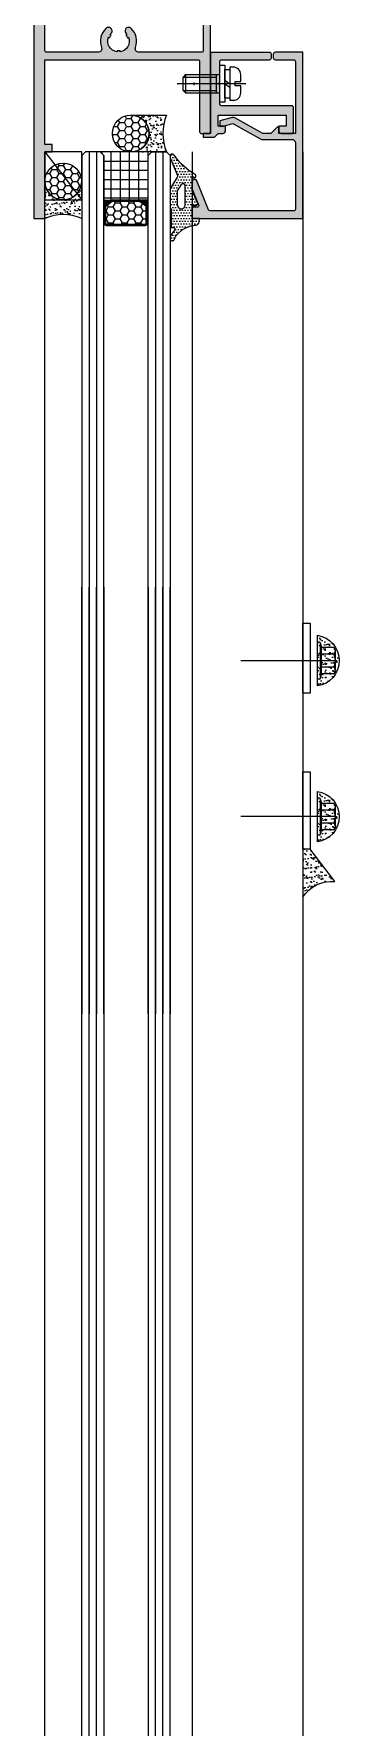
# Model space of a CAD drawing. Header units: millimetres. Extents: x 12351878 to 12381578, y 696206 to 738256.
# Drawn here: x 12366461.5 to 12366544.4, y 721679.6 to 722138.5 of the extents above; entities that cross this region are included whole.
import ezdxf

# ---------------------------------------------------------------- set-up
doc = ezdxf.new("R2010")
doc.units = ezdxf.units.MM
doc.header["$LTSCALE"] = 1000
for name, pattern in [('CENTER', [50.8, 31.75, -6.35, 6.35, -6.35]), ('CENTER2', [28.575, 19.05, -3.175, 3.175, -3.175]), ('HIDDEN', [0.125, 0.0625, -0.0625]), ('HIDDEN2', [4.7625, 3.175, -1.5875])]:
    doc.linetypes.add(name, pattern=pattern)
for name, color, linetype in [('ELASTOMER', 6, 'Continuous'), ('ELASTOMER-V', 241, 'Continuous'), ('ELASTROMER-V', 241, 'Continuous'), ('EXTRUSION-V', 141, 'Continuous'), ('EXTRUSION1', 4, 'Continuous'), ('FASTENER', 191, 'Continuous'), ('GLASS', 1, 'Continuous'), ('GLASS-V', 11, 'Continuous'), ('GRID', 8, 'CENTER'), ('SFC-ELASTOMER', 6, 'Continuous'), ('SFC-ELASTOMER-V', 241, 'Continuous'), ('SILICONE', 8, 'Continuous'), ('SILICONE-V', 9, 'Continuous'), ('SYMBOL', 7, 'Continuous'), ('型材断面填充', 254, 'Continuous')]:
    doc.layers.add(name, color=color, linetype=linetype)
pattern_1 = [(180, (-12319.038, 33830.009), (2e-12, -2.5), []), (270, (-12319.038, 33830.009), (2.5, 2e-12), [])]
pattern_2 = [(90, (-12321.038, 33808.0089), (1.08253175, 1.875), [1.25, -2.5]), (330, (-12321.038, 33808.0089), (1.082531757, -1.874999996), [1.25, -2.5]), (30, (-12321.038, 33808.0089), (2.165063507, 4e-09), [-2.5, 1.25])]
pattern_3 = [(270, (-6374.46293, 31639.0974), (0.1875, -0.09375), [0, -0.1875])]
pattern_4 = [(180, (-6374.46293, 31639.0974), (-0.09375, -0.1875), [0, -0.1875])]

# ---------------------------------------------------------------- blocks, each defined once
blk = doc.blocks.new('*U59')
at = {"linetype": 'ByBlock', "lineweight": -2}
for p, q in [((2.66, 4.86), (-2.66, 4.86)), ((-5.03, 0.51), (-5.03, 0)), ((5.03, 0), (-5.03, 0)), ((-4.69, 0.86), (-3.54, 1.14)), ((4.69, 0.86), (-4.69, 0.86)), ((-3.54, 4.4), (-3.54, 1.14)), ((3.54, 1.14), (-3.54, 1.14)), ((-2.33, 0.86), (-1.77, 1.14)), ((-1.77, 4.4), (-1.77, 1.14)), ((1.77, 4.4), (1.77, 1.14)), ((2.46, 0.86), (1.77, 1.14)), ((3.54, 4.4), (3.54, 1.14)), ((4.69, 0.86), (3.54, 1.14)), ((5.03, 0.51), (5.03, 0))]:
    blk.add_line(p, q, dxfattribs=at)
for centre, radius, start, end in [((-2.66, 3.77), 1.09, 35.4009, 144.5991), ((0, 1.2), 3.66, 61.0594, 118.9406), ((2.66, 3.77), 1.09, 35.4009, 144.5991), ((-4.69, 0.51), 0.343, 90, 180), ((4.69, 0.51), 0.343, 0, 90)]:
    blk.add_arc(centre, radius, start, end, dxfattribs=at)
at = {"layer": 'GRID', "ltscale": 0.5}
blk.add_line((0, 4.86), (0, -20.81), dxfattribs=at)
blk = doc.blocks.new('*U104')
at = {"layer": 'GLASS-V'}
h = blk.add_hatch(dxfattribs=at)
h.set_pattern_fill('HONEY', color=256, scale=10, angle=90, style=0)
h.set_pattern_definition(pattern_2)
edge = h.paths.add_edge_path()
edge.add_arc((14.8, 4.75), 0.2, 218, 270, ccw=False)
edge.add_line((14.64, 4.63), (13.34, 6.29))
edge.add_arc((13.5, 6.41), 0.2, 180, 218, ccw=False)
edge.add_line((13.3, 6.41), (13.3, 10))
edge.add_line((13.3, 10), (13.3, 13.59))
edge.add_arc((13.5, 13.59), 0.2, 142, 180, ccw=False)
edge.add_line((13.34, 13.71), (14.64, 15.37))
edge.add_arc((14.8, 15.25), 0.2, 90, 142, ccw=False)
edge.add_line((14.8, 15.45), (19.5, 15.45))
edge.add_arc((19.5, 15.25), 0.2, 0, 90, ccw=False)
edge.add_line((19.7, 15.25), (19.7, 4.75))
edge.add_arc((19.5, 4.75), 0.2, 270, 360, ccw=False)
edge.add_line((19.5, 4.55), (14.8, 4.55))
at = {"layer": 'SILICONE'}
h = blk.add_hatch(dxfattribs=at)
h.set_pattern_fill('DOTS', color=256, scale=3, angle=180, style=0)
h.set_pattern_definition(pattern_4)
edge = h.paths.add_edge_path()
edge.add_arc((-1.94, 14.79), 14.99, -4.6162, 4.6162, ccw=False)
edge.add_arc((13.47, 13.6), 0.474, 140.8945, 181.1055, ccw=False)
edge.add_line((13.11, 13.9), (14.41, 15.56))
edge.add_arc((14.8, 15.25), 0.5, 90, 142, ccw=False)
edge.add_line((14.8, 15.75), (14.8, 16))
edge.add_line((14.8, 16), (13, 16))
h = blk.add_hatch(dxfattribs=at)
h.set_pattern_fill('DOTS', color=256, scale=3, angle=270, style=0)
h.set_pattern_definition(pattern_3)
edge = h.paths.add_edge_path()
edge.add_arc((-1.94, 5.21), 14.99, 355.3838, 364.6162)
edge.add_arc((13.47, 6.4), 0.474, 178.8945, 219.1055)
edge.add_line((13.11, 6.1), (14.41, 4.44))
edge.add_arc((14.8, 4.75), 0.5, 218, 270)
edge.add_line((14.8, 4.25), (14.8, 4))
edge.add_line((14.8, 4), (13, 4))
at = {"layer": 'SILICONE-V'}
h = blk.add_hatch(dxfattribs=at)
h.set_pattern_fill('ANSI37', color=256, scale=20, angle=135, style=0)
h.set_pattern_definition(pattern_1)
edge = h.paths.add_edge_path()
edge.add_line((0, 17), (0, 3))
edge.add_line((0, 3), (1, 4))
edge.add_line((1, 4), (13, 4))
edge.add_arc((-2.77, 5.23), 15.82, 355.5337, 364.4663)
edge.add_line((13, 6.46), (13, 13.54))
edge.add_arc((-1.77, 14.77), 14.82, 355.2311, 364.7689)
edge.add_line((13, 16), (1, 16))
edge.add_line((1, 16), (0, 17))
at = {"layer": 'GLASS'}
for points in [[(908.01, 16), (1, 16), (0, 17), (0, 21), (1, 22), (908.01, 22)], [(908.01, 4), (1, 4), (0, 3), (0, -1), (1, -2), (908.01, -2)]]:
    blk.add_lwpolyline(points, dxfattribs=at)
at = {"layer": 'GLASS-V'}
for p, q in [((0, 20), (908.01, 20)), ((0, 18), (908.01, 18)), ((20, 13.17, 0), (19.7, 13.17, 0)), ((20, 12.58, 0), (19.7, 12.58, 0)), ((20, 7.42, 0), (19.7, 7.42, 0)), ((20, 6.83, 0), (19.7, 6.83, 0)), ((0, 2), (908.01, 2)), ((0, 0), (908.01, 0))]:
    blk.add_line(p, q, dxfattribs=at)
for points in [[(13, 10), (13, 13.59, -0.167343), (13.11, 13.9), (14.41, 15.56, -0.230868), (14.8, 15.75), (19.5, 15.75, -0.414214), (20, 15.25), (20, 10), (20, 4.75, -0.414214), (19.5, 4.25), (14.8, 4.25, -0.230868), (14.41, 4.44), (13.11, 6.1, -0.167343), (13, 6.41)], [(14.8, 4.55, -0.230868), (14.64, 4.63), (13.34, 6.29, -0.167343), (13.3, 6.41), (13.3, 10), (13.3, 13.59, -0.167343), (13.34, 13.71), (14.64, 15.37, -0.230868), (14.8, 15.45), (19.5, 15.45, -0.414214), (19.7, 15.25), (19.7, 4.75, -0.414214), (19.5, 4.55)]]:
    blk.add_lwpolyline(points, format="xyb", close=True, dxfattribs=at)
at = {"layer": 'SILICONE'}
for points in [[(0, 17), (0, 3), (1, 4), (13, 4, 0.038996), (13, 6.46), (13, 13.54, 0.041641), (13, 16), (1, 16)], [(13, 16, -0.040306), (13, 13.59, -0.177276), (13.11, 13.9), (14.41, 15.56, -0.230868), (14.8, 15.75), (14.8, 16)], [(13, 4, 0.040306), (13, 6.41, 0.177276), (13.11, 6.1), (14.41, 4.44, 0.230868), (14.8, 4.25), (14.8, 4)]]:
    blk.add_lwpolyline(points, format="xyb", close=True, dxfattribs=at)
blk = doc.blocks.new('gyblcqs2')
at = {"layer": 'SILICONE', "linetype": 'ByBlock'}
h = blk.add_hatch(dxfattribs=at)
h.set_pattern_fill('AR-SAND', color=256, style=0)
h.set_pattern_definition([(37.5, (-8096.2497, 300.249), (-0.06299336, 1.92682377), [0, -1.52, 0, -1.7, 0, -1.625]), (7.5, (-8096.2497, 300.249), (1.7697767, 2.82214607), [0, -0.82, 0, -1.37, 0, -0.525]), (327.5, (-8097.4797, 300.249), (3.11414186, 0.00565905), [0, -0.5, 0, -1.8, 0, -2.35]), (317.5, (-8097.4797, 300.249), (3.0061266, 0.87767556), [0, -0.25, 0, -1.18, 0, -1.35])])
edge = h.paths.add_edge_path()
edge.add_arc((3389.96, 3695.69), 6.94, 278.6464, 441.3536, ccw=False)
edge.add_line((3391, 3688.83), (3391, 3702.56))
h = blk.add_hatch(dxfattribs=at)
h.set_pattern_fill('AR-SAND', color=256, style=0)
h.set_pattern_definition([(37.5, (-8096.2497, 257.9662), (-0.06299336, 1.92682377), [0, -1.52, 0, -1.7, 0, -1.625]), (7.5, (-8096.2497, 257.9662), (1.7697767, 2.82214607), [0, -0.82, 0, -1.37, 0, -0.525]), (327.5, (-8097.4797, 257.9662), (3.11414186, 0.00565905), [0, -0.5, 0, -1.8, 0, -2.35]), (317.5, (-8097.4797, 257.9662), (3.0061266, 0.87767556), [0, -0.25, 0, -1.18, 0, -1.35])])
edge = h.paths.add_edge_path()
edge.add_arc((3389.96, 3653.41), 6.94, 278.6464, 441.3536, ccw=False)
edge.add_line((3391, 3646.55), (3391, 3660.27))
h = blk.add_hatch(dxfattribs=at)
h.set_pattern_fill('AR-SAND', color=256, style=0)
h.set_pattern_definition([(37.5, (-8099.7007, 273.543), (-0.06299336, 1.92682377), [0, -1.52, 0, -1.7, 0, -1.625]), (7.5, (-8099.7007, 273.543), (1.7697767, 2.82214607), [0, -0.82, 0, -1.37, 0, -0.525]), (327.5, (-8100.9307, 273.543), (3.11414186, 0.00565905), [0, -0.5, 0, -1.8, 0, -2.35]), (317.5, (-8100.9307, 273.543), (3.0061266, 0.87767556), [0, -0.25, 0, -1.18, 0, -1.35])])
edge = h.paths.add_edge_path()
edge.add_line((3387, 3644.56), (3387, 3631.57))
edge.add_arc((3394.76, 3626.68), 9.17, 84.096, 147.7637, ccw=False)
edge.add_line((3395.7, 3635.8), (3389, 3644.56))
edge.add_line((3389, 3644.56), (3387, 3644.56))
at = {"layer": 'ELASTROMER-V', "linetype": 'HIDDEN', "elevation": 0}
for points in [[(3387, 3705.85), (3389, 3705.85), (3389, 3686.84), (3387, 3686.84)], [(3387, 3665.57), (3389, 3665.57), (3389, 3644.56), (3387, 3644.56)]]:
    blk.add_lwpolyline(points, close=True, dxfattribs=at)
at = {"layer": 'EXTRUSION-V'}
for p, q in [((3317, 2825.58), (3317, 3833.57, 0)), ((3357, 3833.57, 0), (3357, 2825.56, 0)), ((3387, 3833.57, 0), (3387, 2825.56, 0))]:
    blk.add_line(p, q, dxfattribs=at)
at = {"layer": 'SILICONE', "elevation": 0}
for points in [[(3391, 3702.56, -0.859432), (3391, 3688.83)], [(3391, 3660.27, -0.859432), (3391, 3646.55)], [(3387, 3644.56), (3387, 3631.57, -0.285177), (3395.7, 3635.8), (3389, 3644.56)]]:
    blk.add_lwpolyline(points, format="xyb", close=True, dxfattribs=at)
at = {"color": 0, "linetype": 'ByBlock', "xscale": -1, "rotation": 270}
blk.add_blockref('*U104', (3329, 2807.57, 0), dxfattribs=at)
at = {"layer": 'FASTENER', "rotation": 269.9998805842413}
for p in [(3391, 3695.69, 0), (3391, 3653.41)]:
    blk.add_blockref('*U59', p, dxfattribs=at)
blk = doc.blocks.new('20211008-LC02')
at = {"layer": '型材断面填充', "linetype": 'ByBlock'}
h = blk.add_hatch(color=256, dxfattribs=at)
edge = h.paths.add_edge_path(flags=16)
edge.add_arc((20.25, 64.24), 1, 225.1428, 330)
edge.add_arc((20.25, 64.24), 1, 330, 405.1428)
edge.add_arc((23, 67), 2.9, 217.9281, 225.1428, ccw=False)
edge.add_line((20.71, 65.22), (20.98, 65.37))
edge.add_arc((23, 67), 2.6, 201.1501, 218.8499, ccw=False)
edge.add_line((20.58, 66.06), (20.31, 65.91))
edge.add_arc((23, 67), 2.9, 97.9281, 202.0719, ccw=False)
edge.add_line((22.6, 69.87), (22.6, 69.57))
edge.add_arc((23, 67), 2.6, 81.1501, 98.8499, ccw=False)
edge.add_line((23.4, 69.57), (23.4, 69.87))
edge.add_arc((23, 67), 2.9, -22.0719, 82.0719, ccw=False)
edge.add_line((25.69, 65.91), (25.42, 66.06))
edge.add_arc((23, 67), 2.6, 321.1501, 338.8499, ccw=False)
edge.add_line((25.02, 65.37), (25.29, 65.22))
edge.add_arc((23, 67), 2.9, 314.8572, 322.0719, ccw=False)
edge.add_arc((25.75, 64.24), 1, 134.8572, 210)
edge.add_arc((25.75, 64.24), 1, 210, 314.8572)
edge.add_arc((23, 67), 4.9, 314.8572, 387.5785)
edge.add_arc((27.79, 69.5), 0.5, 90, 207.5785, ccw=False)
edge.add_line((27.79, 70), (45.5, 70))
edge.add_arc((45.5, 69.5), 0.5, 0, 90, ccw=False)
edge.add_line((46, 69.5), (46, 45.5))
edge.add_arc((45.5, 45.5), 0.5, -90, 0, ccw=False)
edge.add_line((45.5, 45), (28.55, 45))
edge.add_arc((28.55, 46), 1, 160.1851, 270, ccw=False)
edge.add_arc((23, 48), 4.9, 340.1851, 405.1428)
edge.add_arc((25.75, 50.76), 1, 45.1428, 150)
edge.add_arc((25.75, 50.76), 1, 150, 225.1428)
edge.add_arc((23, 48), 2.9, 37.9281, 45.1428, ccw=False)
edge.add_line((25.29, 49.78), (25.02, 49.63))
edge.add_arc((23, 48), 2.6, 21.1501, 38.8499, ccw=False)
edge.add_line((25.42, 48.94), (25.69, 49.09))
edge.add_arc((23, 48), 2.9, -82.0719, 22.0719, ccw=False)
edge.add_line((23.4, 45.13), (23.4, 45.43))
edge.add_arc((23, 48), 2.6, 261.1501, 278.8499, ccw=False)
edge.add_line((22.6, 45.43), (22.6, 45.13))
edge.add_arc((23, 48), 2.9, 157.9281, 262.0719, ccw=False)
edge.add_line((20.31, 49.09), (20.58, 48.94))
edge.add_arc((23, 48), 2.6, 141.1501, 158.8499, ccw=False)
edge.add_line((20.98, 49.63), (20.71, 49.78))
edge.add_arc((23, 48), 2.9, 134.8572, 142.0719, ccw=False)
edge.add_arc((20.25, 50.76), 1, 314.8572, 390)
edge.add_arc((20.25, 50.76), 1, 30, 134.8572)
edge.add_arc((23, 48), 4.9, 134.8572, 199.8149)
edge.add_arc((17.45, 46), 1, -90, 19.8149, ccw=False)
edge.add_line((17.45, 45), (3.5, 45))
edge.add_arc((3.5, 45.5), 0.5, 180, 270, ccw=False)
edge.add_line((3, 45.5), (3, 69.5))
edge.add_arc((3.5, 69.5), 0.5, 90, 180, ccw=False)
edge.add_line((3.5, 70), (18.21, 70))
edge.add_arc((18.21, 69.5), 0.5, -27.5785, 90, ccw=False)
edge.add_arc((23, 67), 4.9, 152.4215, 225.1428)
h.paths.add_polyline_path([(0, 82), (3, 82), (3, 100), (0, 100)])
edge = h.paths.add_edge_path()
edge.add_line((8.3, 72), (0, 72))
edge.add_line((0, 72), (0, 0))
edge.add_line((0, 0), (3, 0))
edge.add_line((3, 0), (3, 17.99))
edge.add_line((3, 17.99), (5, 17.99))
edge.add_line((5, 17.99), (5, 19.99))
edge.add_line((5, 19.99), (3, 20))
edge.add_line((3, 20), (3, 43))
edge.add_line((3, 43), (44.5, 43))
edge.add_arc((44.5, 42.5), 0.5, 0, 90, ccw=False)
edge.add_line((45, 42.5), (45, 23.49))
edge.add_arc((45.5, 23.49), 0.5, 180, 270)
edge.add_line((45.5, 22.99), (47.5, 22.99))
edge.add_arc((47.5, 23.49), 0.5, 270, 360)
edge.add_line((48, 23.49), (48, 77))
edge.add_line((48, 77), (44, 77))
edge.add_arc((44, 76.5), 0.5, 90, 180)
edge.add_line((43.5, 76.5), (43.5, 75.5))
edge.add_arc((44, 75.5), 0.5, 180, 270)
edge.add_line((44, 75), (46, 75))
edge.add_line((46, 75), (46, 72))
edge.add_line((46, 72), (28, 72))
edge.add_line((28, 72), (28, 75))
edge.add_line((28, 75), (30, 75))
edge.add_arc((30, 75.5), 0.5, 270, 360)
edge.add_line((30.5, 75.5), (30.5, 76.5))
edge.add_arc((30, 76.5), 0.5, 0, 90)
edge.add_line((30, 77), (26, 77))
edge.add_arc((26, 75), 2, 90, 180)
edge.add_line((24, 75), (26.1, 75))
edge.add_line((26.1, 75), (26.1, 72))
edge.add_line((26.1, 72), (10.2, 72))
edge.add_line((10.2, 72), (10.2, 75))
edge.add_line((10.2, 75), (11.7, 75))
edge.add_arc((9.7, 75), 2, 0, 90)
edge.add_line((9.7, 77), (8.3, 77))
edge.add_line((8.3, 77), (8.3, 72))
at = {"color": 0, "linetype": 'ByBlock'}
for points in [[(48, 23.49), (48, 77), (44, 77, 0.414214), (43.5, 76.5), (43.5, 75.5, 0.414214), (44, 75), (46, 75), (46, 72), (28, 72), (28, 75), (30, 75, 0.414214), (30.5, 75.5), (30.5, 76.5, 0.414214), (30, 77), (26, 77, 0.414214), (24, 75), (26.1, 75), (26.1, 72), (10.2, 72), (10.2, 75), (11.7, 75, 0.414214), (9.7, 77), (8.3, 77), (8.3, 72), (3, 72), (3, 100), (0, 100), (0, 0), (3, 0), (3, 17.99), (5, 17.99), (5, 19.99), (3, 20), (3, 43), (44.5, 43, -0.414214), (45, 42.5), (45, 23.49, 0.414214), (45.5, 22.99), (47.5, 22.99, 0.414214)], [(19.54, 63.53, 0.492371), (21.12, 63.74, 0.340149), (20.95, 64.94, -0.03149), (20.71, 65.22), (20.98, 65.37, -0.077384), (20.58, 66.06), (20.31, 65.91, -0.488509), (22.6, 69.87), (22.6, 69.57, -0.077384), (23.4, 69.57), (23.4, 69.87, -0.488509), (25.69, 65.91), (25.42, 66.06, -0.077384), (25.02, 65.37), (25.29, 65.22, -0.03149), (25.05, 64.94, 0.340149), (24.88, 63.74, 0.492371), (26.46, 63.53, 0.328403), (27.34, 69.27, -0.563347), (27.79, 70), (45.5, 70, -0.414214), (46, 69.5), (46, 45.5, -0.414214), (45.5, 45), (28.55, 45, -0.519541), (27.61, 46.34, 0.291273), (26.46, 51.47, 0.492371), (24.88, 51.26, 0.340149), (25.05, 50.06, -0.03149), (25.29, 49.78), (25.02, 49.63, -0.077384), (25.42, 48.94), (25.69, 49.09, -0.488509), (23.4, 45.13), (23.4, 45.43, -0.077384), (22.6, 45.43), (22.6, 45.13, -0.488509), (20.31, 49.09), (20.58, 48.94, -0.077384), (20.98, 49.63), (20.71, 49.78, -0.03149), (20.95, 50.06, 0.340149), (21.12, 51.26, 0.492371), (19.54, 51.47, 0.291273), (18.39, 46.34, -0.519541), (17.45, 45), (3.5, 45, -0.414214), (3, 45.5), (3, 69.5, -0.414214), (3.5, 70), (18.21, 70, -0.563347), (18.66, 69.27, 0.328403)]]:
    blk.add_lwpolyline(points, format="xyb", close=True, dxfattribs=at)
blk = doc.blocks.new('1902-190121-05')
at = {"layer": 'SFC-ELASTOMER-V'}
h = blk.add_hatch(dxfattribs=at)
h.set_pattern_fill('DOTS', color=256, scale=12, style=0)
h.set_pattern_definition([(0, (-98970.10256, 48449.7369), (0.375, 0.75), [0, -0.75])])
edge = h.paths.add_edge_path(flags=16)
edge.add_arc((3, 3.79), 1, 340.0516, 360)
edge.add_line((4, 3.79), (4, 7.22))
edge.add_arc((3, 7.22), 1, 0, 32.5125)
edge.add_line((3.84, 7.75), (2.92, 9.2))
edge.add_arc((2.5, 8.93), 0.5, 32.5125, 180)
edge.add_line((2, 8.93), (2, 3.45))
edge.add_arc((2.95, 3.45), 0.945, 180, 344.0436)
edge.add_arc((7.7, 2.09), 4, 160.0516, 164.0436, ccw=False)
edge = h.paths.add_edge_path()
edge.add_line((5.7, -2.5), (5.2, -2.5))
edge.add_arc((5.2, -3), 0.5, 90, 226.5751)
edge.add_line((4.86, -3.36), (5.06, -3.56))
edge.add_arc((2.81, -6), 3.32, 16.0825, 47.2847, ccw=False)
edge.add_line((6, -5.08), (6, -5.53))
edge.add_arc((5.41, -5.5), 0.591, 194.2601, 356.8265, ccw=False)
edge.add_arc((1.38, -6.82), 3.65, 18.8601, 46.1587)
edge.add_line((3.91, -4.19), (2.69, -3.14))
edge.add_arc((6.85, 3.94), 8.22, 234.2774, 239.6178, ccw=False)
edge.add_line((2.05, -2.73), (0.43, -2.06))
edge.add_arc((-1.81, -11.81), 10, 77.0054, 85.1504)
edge.add_arc((-0.88, -0.85), 1, 188.5308, 265.1504, ccw=False)
edge.add_line((-1.87, -0.99), (-2.02, 0))
edge.add_line((-2.02, 0), (0, 0))
edge.add_line((0, 0), (0, 3.5))
edge.add_line((0, 3.5), (-1, 3.5))
edge.add_arc((-1, 4), 0.5, 157.3801, 270, ccw=False)
edge.add_line((-1.46, 4.19), (0, 7.5))
edge.add_line((0, 7.5), (0, 11))
edge.add_line((0, 11), (-0.5, 11))
edge.add_arc((-0.5, 11.5), 0.5, 143.1301, 270, ccw=False)
edge.add_arc((-8.49, 25.72), 15.85, 298.5903, 327.3087)
edge.add_arc((5.28, 16.89), 0.5, 90, 147.3087, ccw=False)
edge.add_line((5.28, 17.39), (5.5, 17.39))
edge.add_arc((5.5, 16.89), 0.5, 0, 90, ccw=False)
edge.add_line((6, 16.89), (6, 16.57))
edge.add_arc((5.5, 16.57), 0.5, 337.7652, 360, ccw=False)
edge.add_line((5.96, 16.38), (4.01, 11.61))
edge.add_arc((4.47, 11.42), 0.5, 157.7652, 212.5125)
edge.add_line((4.05, 11.15), (5.92, 8.21))
edge.add_arc((5.5, 7.95), 0.5, 0, 32.5125, ccw=False)
edge.add_line((6, 7.95), (6, 2.99))
edge.add_arc((5.5, 2.99), 0.5, 323.1301, 360, ccw=False)
edge.add_arc((6.7, 2.09), 1, 143.1301, 180)
edge.add_line((5.7, 2.09), (5.7, -2.5))
at = {"color": 0, "linetype": 'ByBlock'}
blk.add_lwpolyline([(5.7, -2.5), (5.2, -2.5, 0.678166), (4.86, -3.36), (5.06, -3.56, -0.136993), (6, -5.08), (6, -5.53, -0.858364), (4.84, -5.64), (4.84, -5.64, 0.119679), (3.91, -4.19), (2.69, -3.14, -0.023306), (2.05, -2.73), (0.43, -2.06, 0.035554), (-0.97, -1.84, -0.347355), (-1.87, -0.99), (-2.02, 0), (0, 0), (0, 3.5), (-1, 3.5, -0.535184), (-1.46, 4.19), (0, 7.5), (0, 11), (-0.5, 11, -0.618034), (-0.9, 11.8, 0.125968), (4.86, 17.16, -0.255402), (5.28, 17.39), (5.5, 17.39, -0.414214), (6, 16.89), (6, 16.57, -0.097323), (5.96, 16.38), (4.01, 11.61, 0.24353), (4.05, 11.15), (5.92, 8.21, -0.142822), (6, 7.95), (6, 2.99, -0.162278), (5.9, 2.69, 0.162278), (5.7, 2.09), (5.7, -2.5)], format="xyb", dxfattribs=at)
blk.add_lwpolyline([(3.94, 3.45, 0.087262), (4, 3.79), (4, 7.22, 0.142822), (3.84, 7.75), (2.92, 9.2, 0.750054), (2, 8.93), (2, 3.45, 0.869621), (3.85, 3.19, -0.01742)], format="xyb", close=True, dxfattribs=at)
blk = doc.blocks.new('*U107')
at = {"layer": 'GLASS-V'}
h = blk.add_hatch(dxfattribs=at)
h.set_pattern_fill('HONEY', color=256, scale=10, angle=90, style=0)
h.set_pattern_definition(pattern_2)
edge = h.paths.add_edge_path()
edge.add_arc((14.8, 4.75), 0.2, 218, 270, ccw=False)
edge.add_line((14.64, 4.63), (13.34, 6.29))
edge.add_arc((13.5, 6.41), 0.2, 180, 218, ccw=False)
edge.add_line((13.3, 6.41), (13.3, 10))
edge.add_line((13.3, 10), (13.3, 13.59))
edge.add_arc((13.5, 13.59), 0.2, 142, 180, ccw=False)
edge.add_line((13.34, 13.71), (14.64, 15.37))
edge.add_arc((14.8, 15.25), 0.2, 90, 142, ccw=False)
edge.add_line((14.8, 15.45), (19.5, 15.45))
edge.add_arc((19.5, 15.25), 0.2, 0, 90, ccw=False)
edge.add_line((19.7, 15.25), (19.7, 4.75))
edge.add_arc((19.5, 4.75), 0.2, 270, 360, ccw=False)
edge.add_line((19.5, 4.55), (14.8, 4.55))
at = {"layer": 'SILICONE'}
h = blk.add_hatch(dxfattribs=at)
h.set_pattern_fill('DOTS', color=256, scale=3, angle=180, style=0)
h.set_pattern_definition(pattern_4)
edge = h.paths.add_edge_path()
edge.add_arc((-1.94, 14.79), 14.99, -4.6162, 4.6162, ccw=False)
edge.add_arc((13.47, 13.6), 0.474, 140.8945, 181.1055, ccw=False)
edge.add_line((13.11, 13.9), (14.41, 15.56))
edge.add_arc((14.8, 15.25), 0.5, 90, 142, ccw=False)
edge.add_line((14.8, 15.75), (14.8, 16))
edge.add_line((14.8, 16), (13, 16))
h = blk.add_hatch(dxfattribs=at)
h.set_pattern_fill('DOTS', color=256, scale=3, angle=270, style=0)
h.set_pattern_definition(pattern_3)
edge = h.paths.add_edge_path()
edge.add_arc((-1.94, 5.21), 14.99, 355.3838, 364.6162)
edge.add_arc((13.47, 6.4), 0.474, 178.8945, 219.1055)
edge.add_line((13.11, 6.1), (14.41, 4.44))
edge.add_arc((14.8, 4.75), 0.5, 218, 270)
edge.add_line((14.8, 4.25), (14.8, 4))
edge.add_line((14.8, 4), (13, 4))
at = {"layer": 'SILICONE-V'}
h = blk.add_hatch(dxfattribs=at)
h.set_pattern_fill('ANSI37', color=256, scale=20, angle=135, style=0)
h.set_pattern_definition(pattern_1)
edge = h.paths.add_edge_path()
edge.add_line((0, 17), (0, 3))
edge.add_line((0, 3), (1, 4))
edge.add_line((1, 4), (13, 4))
edge.add_arc((-2.77, 5.23), 15.82, 355.5337, 364.4663)
edge.add_line((13, 6.46), (13, 13.54))
edge.add_arc((-1.77, 14.77), 14.82, 355.2311, 364.7689)
edge.add_line((13, 16), (1, 16))
edge.add_line((1, 16), (0, 17))
at = {"layer": 'GLASS'}
for points in [[(233.57, 16), (1, 16), (0, 17), (0, 21), (1, 22), (233.57, 22)], [(233.57, 4), (1, 4), (0, 3), (0, -1), (1, -2), (233.57, -2)]]:
    blk.add_lwpolyline(points, dxfattribs=at)
at = {"layer": 'GLASS-V'}
for p, q in [((0, 20), (233.57, 20)), ((0, 18), (233.57, 18)), ((20, 13.17, 0), (19.7, 13.17, 0)), ((20, 12.58, 0), (19.7, 12.58, 0)), ((20, 7.42, 0), (19.7, 7.42, 0)), ((20, 6.83, 0), (19.7, 6.83, 0)), ((0, 2), (233.57, 2)), ((0, 0), (233.57, 0))]:
    blk.add_line(p, q, dxfattribs=at)
for points in [[(13, 10), (13, 13.59, -0.167343), (13.11, 13.9), (14.41, 15.56, -0.230868), (14.8, 15.75), (19.5, 15.75, -0.414214), (20, 15.25), (20, 10), (20, 4.75, -0.414214), (19.5, 4.25), (14.8, 4.25, -0.230868), (14.41, 4.44), (13.11, 6.1, -0.167343), (13, 6.41)], [(14.8, 4.55, -0.230868), (14.64, 4.63), (13.34, 6.29, -0.167343), (13.3, 6.41), (13.3, 10), (13.3, 13.59, -0.167343), (13.34, 13.71), (14.64, 15.37, -0.230868), (14.8, 15.45), (19.5, 15.45, -0.414214), (19.7, 15.25), (19.7, 4.75, -0.414214), (19.5, 4.55)]]:
    blk.add_lwpolyline(points, format="xyb", close=True, dxfattribs=at)
at = {"layer": 'SILICONE'}
for points in [[(0, 17), (0, 3), (1, 4), (13, 4, 0.038996), (13, 6.46), (13, 13.54, 0.041641), (13, 16), (1, 16)], [(13, 16, -0.040306), (13, 13.59, -0.177276), (13.11, 13.9), (14.41, 15.56, -0.230868), (14.8, 15.75), (14.8, 16)], [(13, 4, 0.040306), (13, 6.41, 0.177276), (13.11, 6.1), (14.41, 4.44, 0.230868), (14.8, 4.25), (14.8, 4)]]:
    blk.add_lwpolyline(points, format="xyb", close=True, dxfattribs=at)
blk = doc.blocks.new('*U53')
at = {"color": 0, "linetype": 'HIDDEN2'}
for p, q in [((-2.5, 9.3), (-1.8, 10)), ((-2.5, 9.3), (-2.5, 0)), ((-2.5, 9.3), (2.5, 9.3)), ((1.8, 10), (-1.8, 10)), ((-1.8, 10), (-1.8, 1)), ((1.8, 10), (2.5, 9.3)), ((1.8, 10), (1.8, 1)), ((2.5, 9.3), (2.5, 0)), ((-2.5, 1), (2.5, 1))]:
    blk.add_line(p, q, dxfattribs=at)
at = {"color": 0, "linetype": 'ByBlock'}
for p, q in [((-0.97, -1.33), (0, -2.67)), ((0, -1.33), (0.97, -2.67))]:
    blk.add_line(p, q, dxfattribs=at)
for points in [[(-5, -1.33), (5, -1.33), (5, 0), (-5, 0), (-5, -1.33)], [(-3.88, -2.67), (3.88, -2.67), (3.88, -1.33), (-3.88, -1.33), (-3.88, -2.67)]]:
    blk.add_lwpolyline(points, dxfattribs=at)
blk.add_lwpolyline([(-0.56, -4.17), (-0.56, -5.67), (-2.5, -5.67, -0.414214), (-4.5, -3.67), (-4.5, -2.67), (4.5, -2.67), (4.5, -3.67, -0.414214), (2.5, -5.67), (0.56, -5.67), (0.56, -4.17)], format="xyb", close=True, dxfattribs=at)
at = {"layer": 'GRID', "color": 9, "linetype": 'CENTER2', "ltscale": 0.5}
for p, q in [((0, -7.07), (0, 11.59)), ((0.35, 7), (-0.35, 7))]:
    blk.add_line(p, q, dxfattribs=at)
blk = doc.blocks.new('20211008-LC03')
at = {"layer": '型材断面填充', "linetype": 'ByBlock'}
h = blk.add_hatch(color=256, dxfattribs=at)
edge = h.paths.add_edge_path()
edge.add_line((-18.6, 2.5), (-19.99, 2.5))
edge.add_line((-19.99, 2.5), (-19.99, 3.5))
edge.add_line((-19.99, 3.5), (-19.31, 6.04))
edge.add_line((-19.31, 6.04), (-23.59, 13.77))
edge.add_line((-23.59, 13.77), (-23.59, 22))
edge.add_arc((-24.59, 22), 1, 360, 450)
edge.add_line((-24.59, 23), (-42.49, 23))
edge.add_arc((-42.49, 22.5), 0.5, 90, 180)
edge.add_line((-42.99, 22.5), (-42.99, -0.11))
edge.add_arc((-42.49, -0.11), 0.5, 180, 248.1986)
edge.add_line((-42.68, -0.57), (-34.8, -3.72))
edge.add_arc((-34.99, -4.18), 0.5, 0, 68.1986, ccw=False)
edge.add_line((-34.49, -4.18), (-34.49, -4.5))
edge.add_arc((-34.99, -4.5), 0.5, -90, 0, ccw=False)
edge.add_line((-34.99, -5), (-36.93, -5))
edge.add_arc((-36.93, -4.7), 0.3, 248.1986, 270, ccw=False)
edge.add_line((-37.04, -4.98), (-41.3, -3.27))
edge.add_arc((-41.49, -3.74), 0.5, 68.1986, 180)
edge.add_line((-41.99, -3.74), (-41.99, -4.7))
edge.add_arc((-42.29, -4.7), 0.3, -90, 0, ccw=False)
edge.add_line((-42.29, -5), (-44.69, -5))
edge.add_arc((-44.69, -4.7), 0.3, 180, 270, ccw=False)
edge.add_line((-44.99, -4.7), (-44.99, 25))
edge.add_line((-44.99, 25), (0.01, 25))
edge.add_line((0.01, 25), (0.01, 17.5))
edge.add_arc((-0.49, 17.5), 0.5, -90, 0, ccw=False)
edge.add_line((-0.49, 17), (-1.49, 17))
edge.add_arc((-1.49, 17.5), 0.5, 180, 270, ccw=False)
edge.add_line((-1.99, 17.5), (-1.99, 22.5))
edge.add_arc((-2.49, 22.5), 0.5, 0, 90)
edge.add_line((-2.49, 23), (-22.01, 23))
edge.add_line((-22.01, 23), (-21.99, 18.5))
edge.add_line((-21.99, 18.5), (-20.44, 18.5))
edge.add_line((-20.44, 18.5), (-20.21, 18.35))
edge.add_line((-20.21, 18.35), (-20.26, 18.07))
edge.add_line((-20.26, 18.07), (-21.99, 16.35))
edge.add_line((-21.99, 16.35), (-21.99, 14.18))
edge.add_line((-21.99, 14.18), (-17.79, 6.6))
edge.add_arc((-18.67, 6.12), 1, -15.0001, 28.9614, ccw=False)
edge.add_line((-17.7, 5.86), (-18.6, 2.5))
h = blk.add_hatch(color=256, dxfattribs=at)
edge = h.paths.add_edge_path()
edge.add_line((-22, 2.06), (-23, 1.06))
edge.add_line((-23, 1.06), (-23, -2))
edge.add_line((-23, -2), (-22, -2))
edge.add_line((-22, -2), (-22, 0))
edge.add_line((-22, 0), (0, 0))
edge.add_line((0, 0), (0, 16))
edge.add_arc((-0.5, 16), 0.5, 0, 90)
edge.add_line((-0.5, 16.5), (-1.5, 16.5))
edge.add_arc((-1.5, 16), 0.5, 90, 180)
edge.add_line((-2, 16), (-2, 3))
edge.add_arc((-2.5, 3), 0.5, 270, 360, ccw=False)
edge.add_line((-2.5, 2.5), (-8.2, 2.5))
edge.add_arc((-8.5, 2.5), 0.3, -180, 0, ccw=False)
edge.add_line((-8.8, 2.5), (-14, 2.5))
edge.add_arc((-14, 3), 0.5, 180, 270, ccw=False)
edge.add_line((-14.5, 3), (-14.5, 22))
edge.add_arc((-15, 22), 0.5, 0, 90)
edge.add_line((-15, 22.5), (-21.5, 22.5))
edge.add_arc((-21.5, 22), 0.5, 90, 180)
edge.add_line((-22, 22), (-22, 19.2))
edge.add_arc((-21.3, 19.2), 0.7, 180, 270)
edge.add_line((-21.3, 18.5), (-20, 18.5))
edge.add_line((-20, 18.5), (-20, 20.5))
edge.add_line((-20, 20.5), (-17, 20.5))
edge.add_line((-17, 20.5), (-17, 2))
edge.add_line((-17, 2), (-20, 2))
edge.add_line((-20, 2), (-20, 4))
edge.add_line((-20, 4), (-21.3, 4))
edge.add_arc((-21.3, 3.3), 0.7, 90, 180)
edge.add_line((-22, 3.3), (-22, 2.06))
at = {"color": 0, "linetype": 'ByBlock'}
for points in [[(-18.6, 2.5), (-19.99, 2.5), (-19.99, 3.5), (-19.31, 6.04), (-23.59, 13.77), (-23.59, 22, 0.414214), (-24.59, 23), (-42.49, 23, 0.414214), (-42.99, 22.5), (-42.99, -0.11, 0.306678), (-42.68, -0.57), (-34.8, -3.72, -0.306678), (-34.49, -4.18), (-34.49, -4.5, -0.414214), (-34.99, -5), (-36.93, -5, -0.095415), (-37.04, -4.98), (-41.3, -3.27, 0.530598), (-41.99, -3.74), (-41.99, -4.7, -0.414214), (-42.29, -5), (-44.69, -5, -0.414214), (-44.99, -4.7), (-44.99, 25), (0.01, 25), (0.01, 17.5, -0.414214), (-0.49, 17), (-1.49, 17, -0.414214), (-1.99, 17.5), (-1.99, 22.5, 0.414214), (-2.49, 23), (-22.01, 23), (-21.99, 18.5), (-20.44, 18.5), (-20.21, 18.35), (-20.26, 18.07), (-21.99, 16.35), (-21.99, 14.18), (-17.79, 6.6, -0.194206), (-17.7, 5.86)], [(-23, -2), (-23, 1.06), (-22, 2.06), (-22, 3.3, -0.414214), (-21.3, 4), (-20, 4), (-20, 2), (-17, 2), (-17, 20.5), (-20, 20.5), (-20, 18.5), (-21.3, 18.5, -0.414214), (-22, 19.2), (-22, 22, -0.414214), (-21.5, 22.5), (-15, 22.5, -0.414214), (-14.5, 22), (-14.5, 3, 0.414214), (-14, 2.5), (-8.8, 2.5, 1), (-8.2, 2.5), (-2.5, 2.5, 0.414214), (-2, 3), (-2, 16, -0.414214), (-1.5, 16.5), (-0.5, 16.5, -0.414214), (0, 16), (0, 0), (-22, 0), (-22, -2)]]:
    blk.add_lwpolyline(points, format="xyb", close=True, dxfattribs=at)
at = {"layer": 'FASTENER', "rotation": 180}
blk.add_blockref('*U53', (-8.5, 2.5), dxfattribs=at)
blk = doc.blocks.new('gyqs08')
at = {"layer": 'ELASTOMER-V', "linetype": 'ByBlock'}
h = blk.add_hatch(dxfattribs=at)
h.set_pattern_fill('HONEY', color=256, scale=10, style=0)
h.set_pattern_definition([(0, (-36792.0481, 29665.438), (1.875, 1.082531755), [1.25, -2.5]), (120, (-36792.0481, 29665.438), (-1.875, 1.082531755), [1.25, -2.5]), (60, (-36792.0481, 29665.438), (4e-16, 2.16506351), [-2.5, 1.25])])
edge = h.paths.add_edge_path()
edge.add_arc((3340.32, 238.57), 5, 0, 360)
h = blk.add_hatch(dxfattribs=at)
h.set_pattern_fill('HONEY', color=256, scale=10, style=0)
h.set_pattern_definition([(360, (43274.5983, 12016.1096), (1.875, 1.082531755), [1.25, -2.5]), (120, (43274.5983, 12016.1096), (-1.875, 1.082531755), [1.25, -2.5]), (60, (43274.5983, 12016.1096), (9e-16, 2.16506351), [-2.5, 1.25])])
edge = h.paths.add_edge_path()
edge.add_arc((3322, 225.57), 5, 0, 360)
at = {"layer": 'SILICONE', "linetype": 'ByBlock'}
h = blk.add_hatch(dxfattribs=at)
h.set_pattern_fill('AR-SAND', color=256, style=0)
h.set_pattern_definition([(37.5, (-36792.0481, 29665.438), (-0.06299336, 1.92682377), [0, -1.52, 0, -1.7, 0, -1.625]), (7.5, (-36792.048, 29665.438), (1.7697767, 2.82214607), [0, -0.82, 0, -1.37, 0, -0.525]), (327.5, (-36793.2781, 29665.438), (3.11414186, 0.005659054), [0, -0.5, 0, -1.8, 0, -2.35]), (317.5, (-36793.278, 29665.438), (3.0061266, 0.87767556), [0, -0.25, 0, -1.18, 0, -1.35])])
edge = h.paths.add_edge_path()
edge.add_line((3350, 233.57), (3340.32, 233.57))
edge.add_arc((3340.32, 238.57), 5, 270.0151, 449.9849)
edge.add_line((3340.32, 243.57), (3350, 243.57))
edge.add_arc((3362.94, 238.57), 13.87, 158.8668, 201.1332)
h = blk.add_hatch(dxfattribs=at)
h.set_pattern_fill('AR-SAND', color=256, style=0)
h.set_pattern_definition([(37.5, (43274.5983, 12016.1096), (-0.06299336, 1.92682377), [0, -1.52, 0, -1.7, 0, -1.625]), (7.5, (43274.5983, 12016.1096), (1.7697767, 2.82214607), [0, -0.82, 0, -1.37, 0, -0.525]), (327.5, (43273.3683, 12016.1096), (3.11414186, 0.005659054), [0, -0.5, 0, -1.8, 0, -2.35]), (317.5, (43273.3683, 12016.1096), (3.0061266, 0.87767556), [0, -0.25, 0, -1.18, 0, -1.35])])
edge = h.paths.add_edge_path()
edge.add_line((3327, 225.57), (3327, 215.57))
edge.add_arc((3322, 204.01), 12.59, 66.606, 113.394)
edge.add_line((3317, 215.57), (3317, 225.57))
edge.add_arc((3322, 225.57), 5, 180, 360)
at = {"layer": 'ELASTOMER'}
for centre in [(3340.32, 238.57, 0), (3322, 225.57, 0)]:
    blk.add_circle(centre, 5, dxfattribs=at)
at = {"layer": 'ELASTOMER-V', "linetype": 'HIDDEN'}
blk.add_line((3317, 233.57, 0), (3327, 220.57, 0), dxfattribs=at)
at = {"layer": 'ELASTOMER-V', "linetype": 'HIDDEN', "elevation": 0}
blk.add_lwpolyline([(3327, 233.57), (3317, 233.57), (3317, 220.57), (3327, 220.57)], close=True, dxfattribs=at)
at = {"layer": 'EXTRUSION-V'}
for p, q in [((3357, 215.88, 0), (3357, 0, 0)), ((3317, 0, 0), (3317, 215.58, 0)), ((3387, 215.58, 0), (3387, 0, 0))]:
    blk.add_line(p, q, dxfattribs=at)
at = {"layer": 'SILICONE', "elevation": 0}
for points in [[(3350, 233.57), (3340.32, 233.57, 0.999737), (3340.32, 243.57), (3350, 243.57, 0.186542)], [(3327, 225.57), (3327, 215.57, 0.207035), (3317, 215.57), (3317, 225.57, 1)]]:
    blk.add_lwpolyline(points, format="xyb", close=True, dxfattribs=at)
at = {"color": 0, "linetype": 'ByBlock', "rotation": 270}
blk.add_blockref('*U107', (3329, 233.57, 0), dxfattribs=at)
at = {"layer": 'EXTRUSION1'}
blk.add_blockref('20211008-LC02', (3314, 215.58, 0), dxfattribs=at)
at = {"layer": 'EXTRUSION1', "xscale": -1, "rotation": 270}
blk.add_blockref('20211008-LC03', (3362, 260.57, 0), dxfattribs=at)
at = {"layer": 'SFC-ELASTOMER', "xscale": -1}
blk.add_blockref('1902-190121-05', (3357, 215.58, 0), dxfattribs=at)

msp = doc.modelspace()

# ---------------------------------------------------------------- block references
at = {"layer": 'SYMBOL'}
for name, p in [('gyqs08', (12363147.5, 721872.93)), ('gyblcqs2', (12363147.5, 718272.93))]:
    msp.add_blockref(name, p, dxfattribs=at)

doc.saveas('drawing.dxf')
